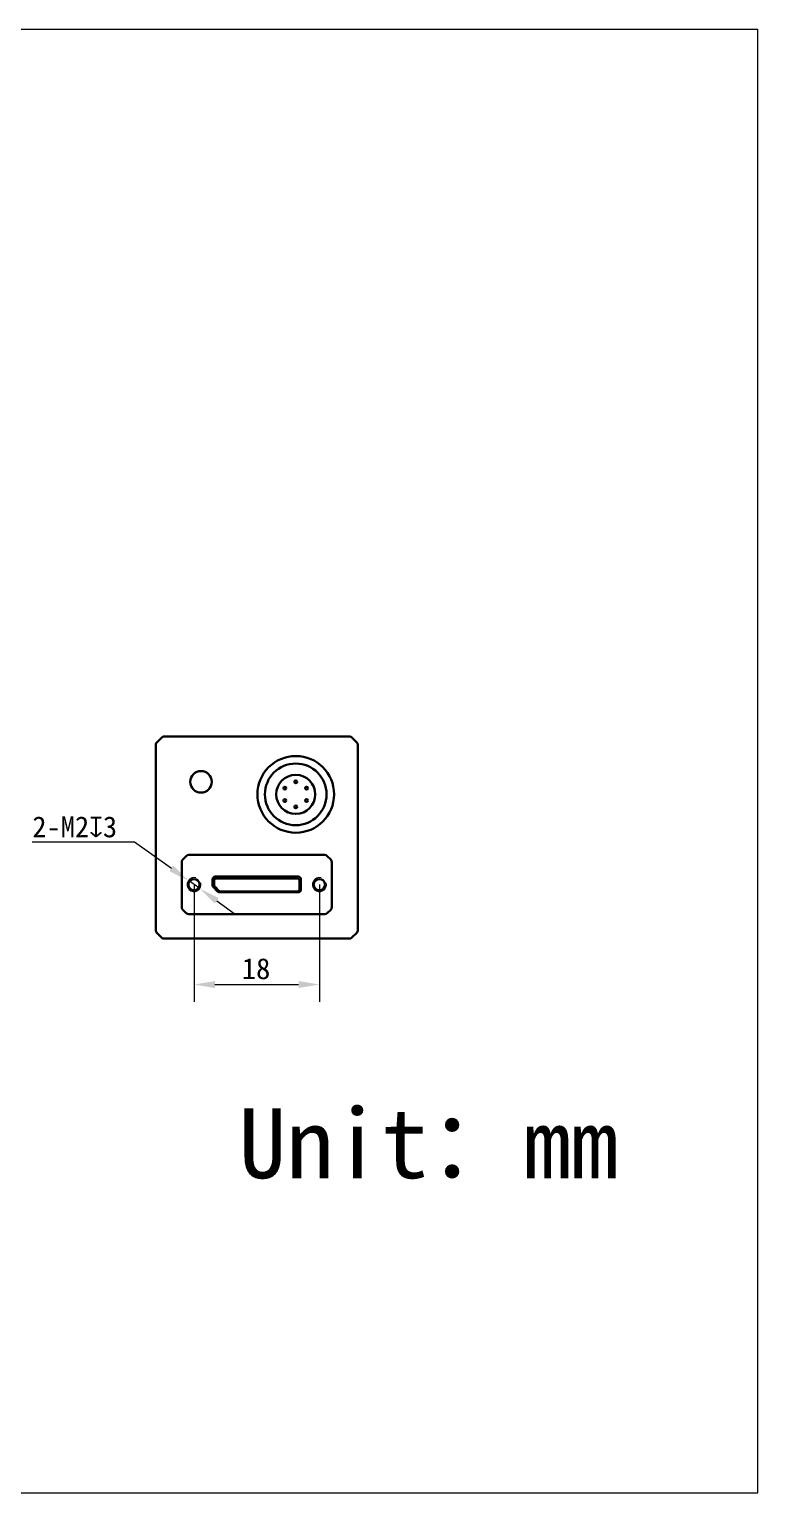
# Model space of a CAD drawing. Header units: millimetres. Extents: x 792 to 1089, y 318 to 528.
# Drawn here: x 984.6 to 1089.2, y 317.8 to 527.8 of the extents above; entities that cross this region are included whole.
import ezdxf

# ---------------------------------------------------------------- set-up
doc = ezdxf.new("R2010")
doc.units = ezdxf.units.MM
doc.header["$LTSCALE"] = 16.335
doc.header["$PDMODE"] = 3
doc.header["$PDSIZE"] = 8
doc.layers.get('0').update_dxf_attribs({"linetype": 'CONTINUOUS'})
doc.layers.get('Defpoints').update_dxf_attribs({"linetype": 'CONTINUOUS'})
for name, color, linetype in [('51__DRAFT_DIMS', 7, 'CONTINUOUS'), ('ASM_DXF_FORMAT', 7, 'CONTINUOUS'), ('D-01-35-26-0DXF_CONTINUOUS_LINE', 7, 'CONTINUOUS'), ('D-01-36-26-0DXF_CONTINUOUS_LINE', 7, 'CONTINUOUS'), ('HR10A-7R-6PBDXF_CONTINUOUS_LINE', 7, 'CONTINUOUS')]:
    doc.layers.add(name, color=color, linetype=linetype)
doc.styles.get("Standard").update_dxf_attribs({"font": 'simfang.ttf'})
doc.dimstyles.new('DIMSTYLE_1$0', dxfattribs={"dimtxt": 3, "dimasz": 3, "dimexe": 2.5, "dimexo": 0, "dimgap": 0.75, "dimtad": 1, "dimdsep": 46, "dimtxsty": 'STANDARD', "dimblk": '_FILLED', "dimcen": 0.09, "dimclrd": 8, "dimclre": 8, "dimclrt": 7, "dimadec": 0, "dimazin": 0, "dimtp": 0.001, "dimtm": 0.001, "dimtfac": 1, "dimtofl": 0, "dimtmove": 0, "dimatfit": 3, "dimldrblk": '_FILLED', "dimfxl": 1, "dimtolj": 1, "dimlwd": 9, "dimlwe": 9, "dimarcsym": 0})
doc.dimstyles.new('DIMSTYLE_2', dxfattribs={"dimtxt": 3, "dimasz": 3, "dimexe": 2.5, "dimexo": 0, "dimtad": 1, "dimdec": 3, "dimdsep": 46, "dimtxsty": 'STANDARD', "dimblk": '_FILLED', "dimcen": 0.09, "dimclrd": 8, "dimclre": 8, "dimclrt": 7, "dimadec": 0, "dimazin": 0, "dimtp": 0.001, "dimtm": 0.001, "dimtfac": 1, "dimtdec": 3, "dimtmove": 0, "dimatfit": 2, "dimldrblk": '_FILLED', "dimfxl": 1, "dimtolj": 1, "dimlwd": 9, "dimlwe": 9, "dimarcsym": 0})

# ---------------------------------------------------------------- blocks, each defined once
blk = doc.blocks.new('_FILLED')
at = {"color": 0, "linetype": 'ByBlock'}
blk.add_solid([(0, 0), (-1, 0.167), (-1, -0.167)], dxfattribs=at)
blk = doc.blocks.new('*D295')
at = {"layer": '51__DRAFT_DIMS', "color": 8, "lineweight": 9}
for p, q in [((999.76, 411.16), (985.07, 411.16)), ((1005.03, 407.39), (999.76, 411.16)), ((1009.1, 404.48), (1007.47, 405.64)), ((1011.54, 402.73), (1013.98, 400.98))]:
    blk.add_line(p, q, dxfattribs=at)
at = {"layer": 'Defpoints', "color": 0}
for p in [(1007.47, 405.64), (1009.1, 404.48)]:
    blk.add_point(p, dxfattribs=at)
at = {"layer": '51__DRAFT_DIMS', "color": 8, "lineweight": 9, "xscale": 3, "yscale": 3, "zscale": 3}
for p, rotation in [((1007.47, 405.64), 324.3908799599267), ((1009.1, 404.48), 144.3908799599267)]:
    blk.add_blockref('_FILLED', p, dxfattribs=dict(at, rotation=rotation))
at = {"layer": '51__DRAFT_DIMS', "color": 7, "insert": (985.07, 414.85), "char_height": 3, "attachment_point": 1}
blk.add_mtext('\\A1;{2-M2{\\fgdt;x}3}', dxfattribs=at)
blk = doc.blocks.new('*D296')
at = {"layer": 'D-01-35-26-0DXF_CONTINUOUS_LINE', "color": 8, "linetype": 'Continuous', "lineweight": 9}
for p, q in [((1008.28, 405.06), (1008.28, 388.22)), ((1026.28, 405.06), (1026.28, 388.22)), ((1011.28, 390.72), (1023.28, 390.72))]:
    blk.add_line(p, q, dxfattribs=at)
at = {"layer": 'Defpoints', "color": 0, "linetype": 'Continuous'}
for p in [(1008.28, 405.06), (1026.28, 405.06), (1026.28, 390.72)]:
    blk.add_point(p, dxfattribs=at)
at = {"layer": 'D-01-35-26-0DXF_CONTINUOUS_LINE', "color": 8, "linetype": 'Continuous', "lineweight": 9, "xscale": 3, "yscale": 3, "zscale": 3, "rotation": 180}
blk.add_blockref('_FILLED', (1008.28, 390.72), dxfattribs=at)
at = {"layer": 'D-01-35-26-0DXF_CONTINUOUS_LINE', "color": 8, "linetype": 'Continuous', "lineweight": 9, "xscale": 3, "yscale": 3, "zscale": 3}
blk.add_blockref('_FILLED', (1026.28, 390.72), dxfattribs=at)
at = {"layer": 'D-01-35-26-0DXF_CONTINUOUS_LINE', "color": 7, "linetype": 'Continuous', "lineweight": 30, "insert": (1017.19, 394.5), "char_height": 3, "attachment_point": 2}
blk.add_mtext('\\A1;18', dxfattribs=at)

msp = doc.modelspace()

# ---------------------------------------------------------------- linework, layer by layer
at = {"layer": 'ASM_DXF_FORMAT', "color": 7, "linetype": 'Continuous', "lineweight": 15}
for p, q in [((792.1945, 527.797), (1089.1945, 527.797)), ((1089.1945, 317.797), (1089.1945, 527.797)), ((792.1945, 317.797), (1089.1945, 317.797))]:
    msp.add_line(p, q, dxfattribs=at)
at = {"layer": 'D-01-35-26-0DXF_CONTINUOUS_LINE', "color": 7, "linetype": 'Continuous', "lineweight": 30}
for p, q in [((1030.5772, 426.3098), (1003.9914, 426.3098)), ((1002.7843, 425.1027), (1002.7843, 413.1681)), ((1003.6378, 426.1634), (1002.9307, 425.4562)), ((1031.6378, 425.4562), (1030.9307, 426.1634)), ((1031.7843, 398.5169), (1031.7843, 425.1027)), ((1002.7843, 413.1681), (1002.7843, 408.4515)), ((1002.7843, 408.4515), (1002.7843, 400.6398)), ((1006.5093, 408.3027), (1006.5093, 401.8169)), ((1007.1628, 409.1634), (1006.6557, 408.6562)), ((1027.0522, 409.3098), (1007.5164, 409.3098)), ((1027.9128, 408.6562), (1027.4057, 409.1634)), ((1028.0593, 401.8169), (1028.0593, 408.3027)), ((1010.9378, 404.9598), (1010.9378, 405.8098)), ((1011.1593, 405.6519), (1011.1593, 404.9739)), ((1011.3343, 406.2063), (1023.2343, 406.2063)), ((1023.0887, 405.9519), (1011.4517, 405.9519)), ((1011.4593, 405.9519), (1011.4803, 405.9519)), ((1023.0887, 405.9519), (1023.1093, 405.9519)), ((1023.4093, 404.3719), (1023.4093, 405.6519)), ((1023.6308, 405.8098), (1023.6308, 404.3598)), ((1011.6539, 404.0794), (1011.0539, 404.6794)), ((1011.2444, 404.7645), (1011.831, 404.1626)), ((1023.2343, 403.9633), (1011.9343, 403.9633)), ((1012.0458, 404.0719), (1012.1193, 404.0719)), ((1012.1193, 404.0719), (1022.7943, 404.0719)), ((1023.1093, 404.0719), (1022.7943, 404.0719)), ((1006.6557, 401.4634), (1007.1628, 400.9562)), ((1027.4057, 400.9562), (1027.9128, 401.4634)), ((1002.7843, 400.6398), (1002.7843, 398.5169)), ((1007.5164, 400.8098), (1027.0522, 400.8098)), ((1003.7603, 397.3098), (1002.9307, 398.1634)), ((1003.7603, 397.3098), (1030.5772, 397.3098)), ((1031.6378, 398.1634), (1030.9307, 397.4562))]:
    msp.add_line(p, q, dxfattribs=at)
for centre, radius in [((1022.8842, 418.0097), 4.425), ((1009.2843, 419.8098), 1.5475), ((1022.8842, 418.0097), 2.8)]:
    msp.add_circle(centre, radius, dxfattribs=at)
for centre, radius, start, end in [((1003.9914, 425.8098), 0.5, 90, 135), ((1003.9921, 425.8064), 0.5034, 97.968687, 111.553426), ((1003.9916, 425.8112), 0.4986, 90.023338, 97.98448), ((1030.5772, 425.8098), 0.5, 45, 90), ((1030.577, 425.8116), 0.4982, 82.470803, 89.978987), ((1030.5764, 425.8062), 0.5036, 68.449046, 82.48334), ((1003.2843, 425.1027), 0.5, 135, 180), ((1003.2825, 425.1025), 0.4982, 172.470803, 179.978987), ((1003.2878, 425.1019), 0.5036, 158.449046, 172.48334), ((1003.2764, 425.106), 0.4915, 156.538163, 158.396363), ((1003.287, 425.1009), 0.5033, 143.080853, 156.489058), ((1003.2835, 425.1037), 0.4988, 135.023667, 143.097303), ((1003.9899, 425.811), 0.4981, 127.665715, 134.980172), ((1003.9934, 425.8068), 0.5036, 113.515088, 127.67677), ((1003.9881, 425.8177), 0.4915, 111.603636, 113.461837), ((1030.5804, 425.8177), 0.4915, 66.538163, 68.396363), ((1030.5753, 425.807), 0.5033, 53.080853, 66.489058), ((1030.5782, 425.8105), 0.4988, 45.023667, 53.097303), ((1031.2843, 425.1027), 0.5, 0, 45), ((1031.2855, 425.1041), 0.4981, 37.665715, 44.980172), ((1031.2812, 425.1007), 0.5036, 23.515088, 37.67677), ((1031.2921, 425.106), 0.4915, 21.603636, 23.461837), ((1031.2809, 425.102), 0.5034, 7.968687, 21.553426), ((1031.2856, 425.1025), 0.4986, 0.023338, 7.98448), ((1007.0093, 408.3027), 0.5, 135, 179.999997), ((1007.5164, 408.8098), 0.5, 90.000003, 135), ((1027.0522, 408.8098), 0.5, 45, 89.999997), ((1027.5593, 408.3027), 0.5, 0.000003, 45), ((1011.3343, 405.8098), 0.3965, 90, 180), ((1011.4593, 405.6519), 0.3, 90, 180), ((1023.1093, 405.6519), 0.3, 0, 90), ((1023.2343, 405.8098), 0.3965, 0, 90), ((1011.3343, 404.9598), 0.3965, 180, 225), ((1011.4593, 404.9739), 0.3, 180, 224.255941), ((1011.9343, 404.3598), 0.3965, 225, 270), ((1012.0458, 404.3719), 0.3, 224.255941, 270), ((1023.1093, 404.3719), 0.3, 270, 0), ((1023.2343, 404.3598), 0.3965, 270, 0), ((1007.0093, 401.8169), 0.5, 180.000003, 225), ((1027.5593, 401.8169), 0.5, 315, 359.999997), ((1007.5164, 401.3098), 0.5, 225, 269.999997), ((1027.0522, 401.3098), 0.5, 270.000003, 315)]:
    msp.add_arc(centre, radius, start, end, dxfattribs=at)
for points in [[(1002.8235, 398.3228), (1002.7979, 398.3836), (1002.7843, 398.4509), (1002.7843, 398.5169)], [(1002.9307, 398.1634), (1002.8854, 398.2086), (1002.8484, 398.2638), (1002.8235, 398.3228)], [(1030.7713, 397.349), (1030.7105, 397.3234), (1030.6432, 397.3098), (1030.5772, 397.3098)], [(1030.9307, 397.4562), (1030.8854, 397.4109), (1030.8303, 397.3739), (1030.7713, 397.349)], [(1031.7471, 398.3278), (1031.7223, 398.2669), (1031.6844, 398.2099), (1031.6378, 398.1634)], [(1031.7843, 398.5169), (1031.7843, 398.4527), (1031.7714, 398.3873), (1031.7471, 398.3278)]]:
    msp.add_open_spline(points, degree=3, dxfattribs=at)
at = {"layer": 'D-01-36-26-0DXF_CONTINUOUS_LINE', "color": 7, "linetype": 'Continuous', "lineweight": 30}
for centre in [(1008.2843, 405.0598), (1026.2843, 405.0598)]:
    msp.add_circle(centre, 0.8, dxfattribs=at)
at = {"layer": 'D-01-36-26-0DXF_CONTINUOUS_LINE', "color": 7, "linetype": 'Continuous', "lineweight": 15}
for centre in [(1008.2843, 405.0598), (1026.2843, 405.0598)]:
    msp.add_arc(centre, 1, 75, 15, dxfattribs=at)
at = {"layer": 'HR10A-7R-6PBDXF_CONTINUOUS_LINE', "color": 7, "linetype": 'Continuous', "lineweight": 30}
for centre, radius in [((1022.8842, 418.0097), 5.5), ((1022.8842, 419.8097), 0.2), ((1021.3242, 418.9097), 0.2), ((1024.4442, 418.9097), 0.2), ((1021.3242, 417.1097), 0.2), ((1022.8842, 416.2097), 0.2), ((1024.4442, 417.1097), 0.2)]:
    msp.add_circle(centre, radius, dxfattribs=at)

# ---------------------------------------------------------------- texts
at = {"insert": (1014.7056, 372.9345), "char_height": 10, "attachment_point": 1}
msp.add_mtext_dynamic_manual_height_columns('Unit：mm', width=63.843551, gutter_width=1, heights=[0], dxfattribs=at)

# ---------------------------------------------------------------- dimensions: what is measured, and where the dimension line sits
at = {"layer": '51__DRAFT_DIMS', "color": 4}
dim = msp.add_diameter_dim_2p(p1=(1009.0973, 404.4775), p2=(1007.4713, 405.642), text='{2-M<>{\\fgdt;x}3}', dimstyle='DIMSTYLE_2', override={"dimtih": 1, "dimtoh": 1, "dimpost": '<>'}, dxfattribs=at)
dim.commit()
dim.dimension.update_dxf_attribs({"geometry": '*D295', "text_midpoint": (992.1024, 411.1624), "dimtype": 163})
at = {"layer": 'D-01-35-26-0DXF_CONTINUOUS_LINE', "color": 7, "linetype": 'Continuous', "lineweight": 30}
dim = msp.add_linear_dim(base=(1026.2843, 390.7194), p1=(1008.2843, 405.0598), p2=(1026.2843, 405.0598), dimstyle='DIMSTYLE_1$0', dxfattribs=at)
dim.commit()
dim.dimension.update_dxf_attribs({"geometry": '*D296', "text_midpoint": (1017.1876, 390.7194), "dimtype": 160})

doc.saveas('drawing.dxf')
